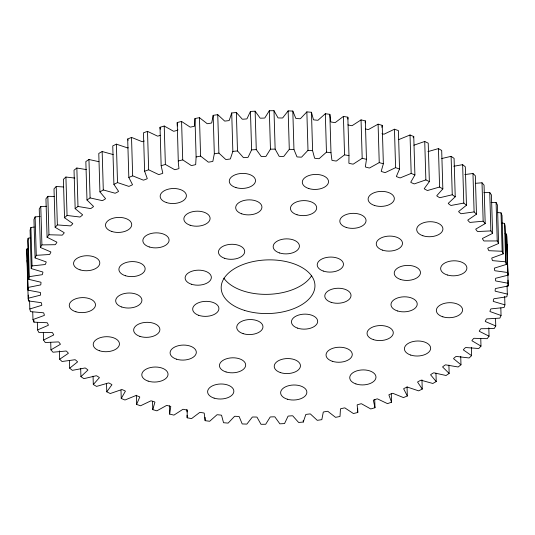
<?xml version="1.0" encoding="UTF-8"?>
<svg xmlns="http://www.w3.org/2000/svg" width="535" height="535" viewBox="0 0 535 535"><rect width="100%" height="100%" fill="white"/><g stroke="black" fill="none" stroke-linecap="round" stroke-linejoin="round"><path stroke-width="0.8" d="M348.004 119.131L347.837 117.198L343.416 116.409L335.766 122.187A0.923 0.528 -1.7 0 1 334.616 122.562L331.366 122.06A0.923 0.528 -1.7 0 1 330.744 121.418L329.848 114.323L325.32 113.734L318.459 119.827A0.923 0.528 -1.7 0 1 317.362 120.248L314.045 119.9A0.923 0.528 -1.7 0 1 313.336 119.285L311.464 112.276L306.856 111.895L300.837 118.255A0.923 0.528 -1.7 0 1 299.801 118.723L296.43 118.523A0.923 0.528 -1.7 0 1 295.641 117.947L292.812 111.059L288.151 110.892L283.008 117.486A0.923 0.528 -1.7 0 1 282.032 118.001L278.635 117.954A0.923 0.528 -1.7 0 1 277.772 117.419L273.994 110.698L269.312 110.738L265.079 117.526A0.923 0.528 -1.7 0 1 264.17 118.081L260.772 118.188A0.923 0.528 -1.7 0 1 259.829 117.693L255.135 111.18L250.46 111.427L247.157 118.369A0.923 0.528 -1.7 0 1 246.327 118.964L242.943 119.218A0.923 0.528 -1.7 0 1 241.934 118.77L236.35 112.51L231.715 112.965L229.361 120.014A0.923 0.528 -1.7 0 1 228.612 120.642L225.262 121.05A0.923 0.528 -1.7 0 1 224.192 120.649L217.752 114.671L213.177 115.339L211.793 122.455A0.923 0.528 -1.7 0 1 211.131 123.103L207.841 123.665A0.923 0.528 -1.7 0 1 206.717 123.311L199.455 117.66L194.981 118.529L194.566 125.665A0.923 0.528 -1.7 0 1 193.991 126.34L190.781 127.042A0.923 0.528 -1.7 0 1 189.611 126.748L181.579 121.458L177.219 122.522L177.359 125.932M177.219 122.522L178.329 162.887L178.924 168.064A0.923 0.528 -1.7 0 1 178.449 168.766L175.333 169.608A0.923 0.528 -1.7 0 1 174.122 169.361L165.368 164.466L161.155 165.716L162.694 172.765A0.923 0.528 -1.7 0 1 162.312 173.48L159.316 174.457A0.923 0.528 -1.7 0 1 158.066 174.27L148.65 169.796L144.611 171.227L147.118 178.162A0.923 0.528 -1.7 0 1 146.831 178.897L143.968 180.001A0.923 0.528 -1.7 0 1 142.698 179.874L132.667 175.848L128.828 177.453L132.279 184.234A0.923 0.528 -1.7 0 1 132.098 184.976L129.383 186.207A0.923 0.528 -1.7 0 1 128.099 186.133L117.519 182.582L113.901 184.354L118.282 190.941A0.923 0.528 -1.7 0 1 118.202 191.684L115.66 193.028A0.923 0.528 -1.7 0 1 114.363 193.015L103.295 189.958L99.925 191.878L105.208 198.231A0.923 0.528 -1.7 0 1 105.228 198.973L102.874 200.424A0.923 0.528 -1.7 0 1 101.57 200.471L90.094 197.93L86.984 199.996L93.137 206.069A0.923 0.528 -1.7 0 1 93.257 206.811L91.104 208.356A0.923 0.528 -1.7 0 1 89.806 208.456L77.99 206.45L75.161 208.643L82.149 214.408A0.923 0.528 -1.7 0 1 82.37 215.137L80.424 216.769A0.923 0.528 -1.7 0 1 79.147 216.929L67.056 215.465L64.528 217.772L72.299 223.189A0.923 0.528 -1.7 0 1 72.626 223.904L70.908 225.616A0.923 0.528 -1.7 0 1 69.65 225.83L57.359 224.921L55.152 227.328L63.665 232.364A0.923 0.528 -1.7 0 1 64.086 233.059L62.602 234.838A0.923 0.528 -1.7 0 1 61.371 235.112L48.959 234.751L47.087 237.246L56.282 241.873A0.923 0.528 -1.7 0 1 56.797 242.542L55.56 244.381A0.923 0.528 -1.7 0 1 54.369 244.709L41.917 244.91L40.386 247.471L50.21 251.657A0.923 0.528 -1.7 0 1 50.818 252.299L49.835 254.185A0.923 0.528 -1.7 0 1 48.692 254.56L36.266 255.322L35.083 257.937L45.482 261.655A0.923 0.528 -1.7 0 1 46.177 262.27L45.448 264.19A0.923 0.528 -1.7 0 1 44.358 264.611L32.047 265.928L31.224 268.583L42.125 271.813A0.923 0.528 -1.7 0 1 42.907 272.395L42.439 274.328A0.923 0.528 -1.7 0 1 41.409 274.803L29.278 276.669L28.816 279.344L40.165 282.059A0.923 0.528 -1.7 0 1 41.021 282.6L40.82 284.546A0.923 0.528 -1.7 0 1 39.851 285.068L27.98 287.462L27.894 290.144L39.603 292.337A0.923 0.528 -1.7 0 1 40.54 292.839L40.6 294.778A0.923 0.528 -1.7 0 1 39.704 295.34L28.168 298.256L28.442 300.924L40.453 302.576A0.923 0.528 -1.7 0 1 41.456 303.031L41.79 304.963A0.923 0.528 -1.7 0 1 40.968 305.559L29.833 308.976L30.475 311.617L42.706 312.721A0.923 0.528 -1.7 0 1 43.77 313.129L44.365 315.035A0.923 0.528 -1.7 0 1 43.629 315.663L32.969 319.562L33.972 322.157L46.351 322.705A0.923 0.528 -1.7 0 1 47.468 323.066L48.324 324.932A0.923 0.528 -1.7 0 1 47.675 325.588L37.55 329.941L38.908 332.482L51.36 332.469A0.923 0.528 -1.7 0 1 52.524 332.77L53.64 334.589A0.923 0.528 -1.7 0 1 53.079 335.271L43.556 340.059L45.261 342.52L57.706 341.945A0.923 0.528 -1.7 0 1 58.91 342.199L60.274 343.952A0.923 0.528 -1.7 0 1 59.806 344.66L50.945 349.843L52.985 352.217L65.344 351.087A0.923 0.528 -1.7 0 1 66.587 351.281L68.192 352.966A0.923 0.528 -1.7 0 1 67.818 353.688L59.673 359.246L62.04 361.506L74.238 359.828A0.923 0.528 -1.7 0 1 75.509 359.968L77.341 361.566A0.923 0.528 -1.7 0 1 77.067 362.302L69.684 368.194L72.359 370.34L84.323 368.12A0.923 0.528 -1.7 0 1 85.613 368.2L87.666 369.712A0.923 0.528 -1.7 0 1 87.493 370.454L80.919 376.64L83.888 378.653L95.544 375.911A0.923 0.528 -1.7 0 1 96.842 375.931L99.102 377.342A0.923 0.528 -1.7 0 1 99.029 378.084L93.311 384.531L96.554 386.404L107.829 383.147A0.923 0.528 -1.7 0 1 109.133 383.113L111.581 384.411A0.923 0.528 -1.7 0 1 111.614 385.16L106.773 391.821L110.27 393.533L121.104 389.794A0.923 0.528 -1.7 0 1 122.395 389.701L125.023 390.884A0.923 0.528 -1.7 0 1 125.157 391.62L121.238 398.468L124.969 400.006L135.281 395.806A0.923 0.528 -1.7 0 1 136.559 395.653L139.347 396.709A0.923 0.528 -1.7 0 1 139.588 397.438L136.599 404.42L140.544 405.784L150.275 401.143A0.923 0.528 -1.7 0 1 151.539 400.929L154.468 401.859A0.923 0.528 -1.7 0 1 154.802 402.567L152.776 409.649L156.909 410.827L165.997 405.771A0.923 0.528 -1.7 0 1 167.228 405.51L170.29 406.299A0.923 0.528 -1.7 0 1 170.718 406.988L169.669 414.117L173.955 415.106L182.355 409.67A0.923 0.528 -1.7 0 1 183.545 409.355L186.715 409.997A0.923 0.528 -1.7 0 1 187.237 410.666L187.163 417.802L191.583 418.591L199.234 412.813A0.923 0.528 -1.7 0 1 200.384 412.438L203.634 412.94A0.923 0.528 -1.7 0 1 204.256 413.582L205.152 420.677L209.68 421.266L216.541 415.173A0.923 0.528 -1.7 0 1 217.638 414.752L220.955 415.1A0.923 0.528 -1.7 0 1 221.664 415.715L223.536 422.724L228.144 423.105L234.163 416.745A0.923 0.528 -1.7 0 1 235.199 416.277L238.57 416.477A0.923 0.528 -1.7 0 1 239.359 417.053L242.188 423.941L246.849 424.108L251.992 417.514A0.923 0.528 -1.7 0 1 252.968 416.999L256.365 417.046A0.923 0.528 -1.7 0 1 257.228 417.581L261.006 424.302L265.688 424.262L269.921 417.474A0.923 0.528 -1.7 0 1 270.83 416.919L274.228 416.812A0.923 0.528 -1.7 0 1 275.171 417.307L279.865 423.82L284.54 423.573L287.843 416.631A0.923 0.528 -1.7 0 1 288.673 416.036L292.056 415.782A0.923 0.528 -1.7 0 1 293.066 416.23L298.65 422.489L303.285 422.035L305.639 414.986A0.923 0.528 -1.7 0 1 306.388 414.358L309.738 413.95A0.923 0.528 -1.7 0 1 310.808 414.351L317.248 420.329L321.823 419.661L323.207 412.545A0.923 0.528 -1.7 0 1 323.869 411.896L327.159 411.335A0.923 0.528 -1.7 0 1 328.283 411.689L335.545 417.34L340.019 416.471L340.434 409.335A0.923 0.528 -1.7 0 1 341.009 408.66L344.219 407.958A0.923 0.528 -1.7 0 1 345.389 408.252L353.421 413.542L357.781 412.478L357.213 405.369A0.923 0.528 -1.7 0 1 357.694 404.667L360.811 403.825A0.923 0.528 -1.7 0 1 362.021 404.072L370.775 408.967L374.981 407.717L374.734 399.357M28.422 248.655L26.844 249.029L26.75 251.711L28.168 298.256M507.019 247.538L507.106 244.856L508.156 285.971L496.286 288.365A0.923 0.528 -1.7 0 0 495.316 288.88L495.122 290.833A0.923 0.528 -1.7 0 0 495.978 291.374L507.32 294.089L506.866 296.764L494.735 298.63A0.923 0.528 -1.7 0 0 493.698 299.105L493.237 301.038A0.923 0.528 -1.7 0 0 494.012 301.62L504.92 304.85L504.097 307.505L491.785 308.815A0.923 0.528 -1.7 0 0 490.689 309.243L489.96 311.163A0.923 0.528 -1.7 0 0 490.655 311.778L501.054 315.489L499.877 318.111L487.452 318.873A0.923 0.528 -1.7 0 0 486.308 319.248L485.319 321.127A0.923 0.528 -1.7 0 0 485.927 321.776L495.758 325.962L494.226 328.523L481.767 328.724A0.923 0.528 -1.7 0 0 480.577 329.052L479.34 330.891A0.923 0.528 -1.7 0 0 479.855 331.56L489.057 336.187L487.178 338.675L474.766 338.321A0.923 0.528 -1.7 0 0 473.542 338.595L472.057 340.374A0.923 0.528 -1.7 0 0 472.479 341.069L480.992 346.105L478.785 348.512L466.493 347.596A0.923 0.528 -1.7 0 0 465.236 347.817L463.517 349.529A0.923 0.528 -1.7 0 0 463.838 350.244L471.609 355.661L469.088 357.968L456.997 356.504A0.923 0.528 -1.7 0 0 455.713 356.664L453.774 358.296A0.923 0.528 -1.7 0 0 453.994 359.025L460.976 364.79L458.154 366.983L446.33 364.97A0.923 0.528 -1.7 0 0 445.04 365.077L442.88 366.622A0.923 0.528 -1.7 0 0 443 367.364L449.153 373.437L446.05 375.503L434.567 372.962A0.923 0.528 -1.7 0 0 433.27 373.009L430.916 374.46A0.923 0.528 -1.7 0 0 430.929 375.202L436.219 381.555L432.842 383.475L421.781 380.418A0.923 0.528 -1.7 0 0 420.483 380.405L417.942 381.749A0.923 0.528 -1.7 0 0 417.855 382.492L422.242 389.079L418.624 390.851L408.044 387.3A0.923 0.528 -1.7 0 0 406.754 387.226L404.045 388.457A0.923 0.528 -1.7 0 0 403.858 389.199L407.316 395.98L403.477 397.585L393.446 393.559A0.923 0.528 -1.7 0 0 392.175 393.432L389.313 394.536A0.923 0.528 -1.7 0 0 389.025 395.265L391.533 402.2L387.494 403.637L378.071 399.163A0.923 0.528 -1.7 0 0 376.827 398.976L373.825 399.953A0.923 0.528 -1.7 0 0 373.443 400.668L374.981 407.717M365.238 122.823L365.331 120.883L361.045 119.893L352.645 125.33A0.923 0.528 -1.7 0 1 351.455 125.645L348.285 125.003A0.923 0.528 -1.7 0 1 347.904 124.849M365.331 120.883L366.475 159.316L365.418 166.445A0.923 0.528 -1.7 0 0 365.853 167.134L368.909 167.923A0.923 0.528 -1.7 0 0 370.14 167.656L379.235 162.607L383.361 163.784L381.335 170.859A0.923 0.528 -1.7 0 0 381.669 171.575L384.605 172.497A0.923 0.528 -1.7 0 0 385.862 172.29L395.599 167.649L399.538 169.013L396.555 175.995A0.923 0.528 -1.7 0 0 396.789 176.724L399.578 177.78A0.923 0.528 -1.7 0 0 400.862 177.627L411.174 173.42L414.906 174.965L410.98 181.813A0.923 0.528 -1.7 0 0 411.114 182.549L413.742 183.732A0.923 0.528 -1.7 0 0 415.04 183.639L425.867 179.9L429.364 181.606L424.529 188.273A0.923 0.528 -1.7 0 0 424.563 189.022L427.01 190.32A0.923 0.528 -1.7 0 0 428.308 190.279L439.589 187.029L442.833 188.902L437.108 195.349A0.923 0.528 -1.7 0 0 437.041 196.091L439.295 197.502A0.923 0.528 -1.7 0 0 440.593 197.522L452.256 194.78L455.225 196.793L448.651 202.979A0.923 0.528 -1.7 0 0 448.477 203.721L450.53 205.233A0.923 0.528 -1.7 0 0 451.814 205.313L463.785 203.093L466.46 205.239L459.07 211.131A0.923 0.528 -1.7 0 0 458.803 211.86L460.635 213.465A0.923 0.528 -1.7 0 0 461.899 213.605L474.104 211.927L476.471 214.187L468.319 219.745A0.923 0.528 -1.7 0 0 467.951 220.467L469.549 222.152A0.923 0.528 -1.7 0 0 470.793 222.346L483.152 221.216L485.198 223.59L476.337 228.773A0.923 0.528 -1.7 0 0 475.869 229.475L477.227 231.234A0.923 0.528 -1.7 0 0 478.437 231.488L490.883 230.913L492.588 233.374L483.065 238.162A0.923 0.528 -1.7 0 0 482.503 238.844L483.613 240.656A0.923 0.528 -1.7 0 0 484.784 240.964L497.229 240.951L498.593 243.485L488.468 247.845A0.923 0.528 -1.7 0 0 487.813 248.501L488.676 250.367A0.923 0.528 -1.7 0 0 489.792 250.728L502.171 251.276L503.174 253.871L492.514 257.77A0.923 0.528 -1.7 0 0 491.772 258.398L492.374 260.304A0.923 0.528 -1.7 0 0 493.437 260.712L505.669 261.816L506.304 264.457L495.176 267.875A0.923 0.528 -1.7 0 0 494.353 268.47L494.688 270.396A0.923 0.528 -1.7 0 0 495.691 270.85L507.695 272.509L507.969 275.177L496.433 278.093A0.923 0.528 -1.7 0 0 495.537 278.648L495.604 280.594A0.923 0.528 -1.7 0 0 496.54 281.096L508.25 283.289M194.981 118.529L196.118 156.962L195.71 164.098A0.923 0.528 -1.7 0 1 195.135 164.773L191.925 165.475A0.923 0.528 -1.7 0 1 190.748 165.181L182.723 159.885L178.362 160.948M30.569 237.781L28.134 238.236L27.68 240.91L28.816 279.344M381.856 127.283L382.224 125.35L378.091 124.173L369.003 129.229A0.923 0.528 -1.7 0 1 367.772 129.49L365.479 128.902M213.177 115.339L214.321 153.772L212.93 160.881A0.923 0.528 -1.7 0 1 212.268 161.537L208.978 162.092A0.923 0.528 -1.7 0 1 207.854 161.744L200.598 156.093L196.118 156.962M34.213 227.034L30.903 227.495L30.08 230.15L31.224 268.583M231.715 112.965L232.852 151.398L230.498 158.447A0.923 0.528 -1.7 0 1 229.749 159.069L226.405 159.483A0.923 0.528 -1.7 0 1 225.335 159.082L218.895 153.104L214.321 153.772M40.125 216.494L35.123 216.889L33.946 219.51L35.083 257.937M413.174 137.789L413.762 136.532L410.031 134.994L399.719 139.194A0.923 0.528 -1.7 0 1 398.441 139.347M250.46 111.427L251.604 149.86L248.3 156.802A0.923 0.528 -1.7 0 1 247.464 157.39L244.087 157.651A0.923 0.528 -1.7 0 1 243.077 157.203L237.486 150.937L236.35 112.51M46.632 206.303L40.774 206.477L39.242 209.038L40.386 247.471M269.312 110.738L270.456 149.171L266.216 155.959A0.923 0.528 -1.7 0 1 265.313 156.514L261.909 156.615A0.923 0.528 -1.7 0 1 260.973 156.12L256.278 149.613L255.135 111.18M54.483 196.445L47.822 196.325L45.943 198.813L47.087 237.246M288.151 110.892L289.295 149.325L284.145 155.919A0.923 0.528 -1.7 0 1 283.169 156.434L279.778 156.387A0.923 0.528 -1.7 0 1 278.909 155.845L275.137 149.131L273.994 110.698M63.638 186.983L56.215 186.488L54.008 188.895L55.152 227.328M366.475 159.316L362.188 158.327L353.789 163.763A0.923 0.528 -1.7 0 1 352.592 164.078L349.429 163.436A0.923 0.528 -1.7 0 1 348.9 162.767L348.981 155.631L344.56 154.842L336.91 160.62A0.923 0.528 -1.7 0 1 335.759 160.995L332.502 160.493A0.923 0.528 -1.7 0 1 331.887 159.851L330.984 152.756L326.457 152.167L319.602 158.26A0.923 0.528 -1.7 0 1 318.506 158.681L315.182 158.327A0.923 0.528 -1.7 0 1 314.48 157.718L312.607 150.703L307.999 150.328L301.981 156.688A0.923 0.528 -1.7 0 1 300.938 157.156L297.574 156.956A0.923 0.528 -1.7 0 1 296.785 156.38L293.949 149.492L292.812 111.059M74.813 178.075L65.912 177.031L63.391 179.339L64.528 217.772M86.336 169.602L76.846 168.017L74.024 170.21L75.161 208.643M98.921 161.684L88.95 159.497L85.847 161.563L86.984 199.996M113.219 154.582L102.158 151.525L98.781 153.445L99.925 191.878M128.246 147.774A0.923 0.528 -1.7 0 1 126.956 147.7L116.376 144.149L112.758 145.921L113.901 184.354M399.538 169.013L398.401 130.58L394.455 129.216L384.725 133.857A0.923 0.528 -1.7 0 1 383.461 134.071L381.997 133.603M128.828 177.453L127.684 139.02L131.523 137.415L141.554 141.441A0.923 0.528 -1.7 0 0 142.825 141.568L144.256 141.019M413.896 145.206L424.73 141.467L428.227 143.179L429.364 181.606M160.42 135.295L158.173 136.024A0.923 0.528 -1.7 0 1 156.929 135.837L147.506 131.363L143.467 132.8L144.611 171.227M427.913 151.626L438.446 148.596L441.689 150.469L442.833 188.902M161.155 165.716L160.018 127.283L164.225 126.033L172.979 130.928A0.923 0.528 -1.7 0 0 174.189 131.175L177.306 130.333A0.923 0.528 -1.7 0 0 177.787 129.63M441.756 158.52L451.112 156.347L454.081 158.36L455.225 196.793M453.827 166.258L462.641 164.66L465.316 166.806L466.46 205.239M464.788 174.571L472.96 173.494L475.327 175.754L476.471 214.187M475.374 183.324L482.015 182.783L484.055 185.157L485.198 223.59M232.852 151.398L237.486 150.937M483.887 192.674L489.739 192.48L491.444 194.941L492.588 233.374M251.604 149.86L256.278 149.613M491.07 202.437L496.092 202.518L497.45 205.059L498.593 243.485M270.456 149.171L275.137 149.131M289.295 149.325L293.949 149.492M497.697 212.582L501.027 212.843L502.031 215.438L503.174 253.871M502.064 223.075L504.525 223.383L505.167 226.024L506.304 264.457M504.953 233.795L506.558 234.076L506.832 236.744L507.969 275.177M127.684 139.02L128.193 140.27M160.018 127.283L160.246 129.209M27.098 260.491L27.305 262.491M506.558 234.076L507.835 275.11M507.982 280.119L508.156 285.971M507.073 285.737L507.32 294.089M504.525 223.383L505.669 261.816M504.672 296.49L504.92 304.85M501.027 212.843L502.171 251.276M500.834 307.973L501.054 315.489M496.092 202.518L497.229 240.951M495.537 318.439L495.758 325.962M489.739 192.48L490.883 230.913M488.809 327.828L489.057 336.187M482.015 182.783L483.152 221.216M480.764 338.588L480.992 346.105M472.96 173.494L474.104 211.927M471.362 347.309L471.609 355.661M462.641 164.66L463.785 203.093M460.729 356.437L460.976 364.79M451.112 156.347L452.256 194.78M448.905 365.084L449.153 373.437M438.446 148.596L439.589 187.029M435.971 373.196L436.219 381.555M424.73 141.467L425.867 179.9M421.968 379.89L422.242 389.079M413.762 136.532L414.906 174.965M410.031 134.994L411.174 173.42M407.041 386.792L407.316 395.98M394.455 129.216L395.599 167.649M391.286 393.847L391.533 402.2M382.224 125.35L383.361 163.784M378.091 124.173L379.235 162.607M361.045 119.893L362.188 158.327M357.654 408.305L357.781 412.478M347.837 117.198L348.981 155.631M343.416 116.409L344.56 154.842M329.848 114.323L330.984 152.756M325.32 113.734L326.457 152.167M311.464 112.276L312.607 150.703M306.856 111.895L307.999 150.328M303.238 420.363L303.285 422.035M217.752 114.671L218.895 153.104M199.455 117.66L200.598 156.093M205.052 417.333L205.152 420.677M181.579 121.458L182.723 159.885M186.916 409.449L186.989 411.95M187.083 415.294L187.163 417.802M164.225 126.033L165.368 164.466M169.421 405.764L169.669 414.117M147.506 131.363L148.65 169.796M152.529 401.29L152.776 409.649M131.523 137.415L132.667 175.848M136.331 395.231L136.599 404.42M116.376 144.149L117.519 182.582M120.99 390.109L121.238 398.468M102.158 151.525L103.295 189.958M106.525 383.468L106.773 391.821M88.95 159.497L90.094 197.93M93.057 376.179L93.311 384.531M76.846 168.017L77.99 206.45M80.671 368.287L80.919 376.64M65.912 177.031L67.056 215.465M69.463 360.67L69.684 368.194M56.215 186.488L57.359 224.921M59.425 350.886L59.673 359.246M47.822 196.325L48.959 234.751M50.718 342.326L50.945 349.843M40.774 206.477L41.917 244.91M43.335 332.543L43.556 340.059M35.123 216.889L36.266 255.322M37.33 322.424L37.55 329.941M33.919 320.485L33.972 322.157M30.903 227.495L32.047 265.928M32.742 312.045L32.969 319.562M28.134 238.236L29.278 276.669M29.585 300.623L29.833 308.976M26.844 249.029L28.094 289.228M28.268 295.079L28.442 300.924M311.718 275.545A46.899 26.83 -1.7 0 1 268.296 294.324A46.899 26.83 -1.7 0 1 223.837 278.153M447.34 274.99A13.128 7.51 -1.7 0 0 466.894 267.961A13.128 7.51 -1.7 0 0 447.073 261.983A13.128 7.51 -1.7 0 0 447.34 274.99M422.851 235.734A13.128 7.51 -1.7 0 0 442.92 229.227A13.128 7.51 -1.7 0 0 423.653 222.714A13.128 7.51 -1.7 0 0 422.851 235.734M374.44 205.453A13.128 7.51 -1.7 0 0 394.342 198.779A13.128 7.51 -1.7 0 0 374.888 192.439A13.128 7.51 -1.7 0 0 374.44 205.453M308.802 188.554A13.128 7.51 -1.7 0 0 328.53 181.693A13.128 7.51 -1.7 0 0 308.896 175.54A13.128 7.51 -1.7 0 0 308.802 188.554M235.962 187.598A13.128 7.51 -1.7 0 0 255.516 180.569A13.128 7.51 -1.7 0 0 235.701 174.591A13.128 7.51 -1.7 0 0 235.962 187.598M166.325 202.524A13.128 7.51 -1.7 0 0 186.394 196.017A13.128 7.51 -1.7 0 0 167.127 189.504A13.128 7.51 -1.7 0 0 166.325 202.524M111.822 231.488A13.128 7.51 -1.7 0 0 131.724 224.807A13.128 7.51 -1.7 0 0 112.27 218.467A13.128 7.51 -1.7 0 0 111.822 231.488M80.076 269.861A13.128 7.51 -1.7 0 0 99.804 262.999A13.128 7.51 -1.7 0 0 80.163 256.847A13.128 7.51 -1.7 0 0 80.076 269.861M75.943 311.798A13.128 7.51 -1.7 0 0 95.491 304.769A13.128 7.51 -1.7 0 0 75.676 298.798A13.128 7.51 -1.7 0 0 75.943 311.798M99.376 350.719A13.128 7.51 -1.7 0 0 119.445 344.212A13.128 7.51 -1.7 0 0 100.179 337.699A13.128 7.51 -1.7 0 0 99.376 350.719M148.135 381.107A13.128 7.51 -1.7 0 0 168.037 374.426A13.128 7.51 -1.7 0 0 148.583 368.087A13.128 7.51 -1.7 0 0 148.135 381.107M214.12 398.127A13.128 7.51 -1.7 0 0 233.855 391.272A13.128 7.51 -1.7 0 0 214.214 385.113A13.128 7.51 -1.7 0 0 214.12 398.127M287.322 399.19A13.128 7.51 -1.7 0 0 306.869 392.162A13.128 7.51 -1.7 0 0 287.054 386.183A13.128 7.51 -1.7 0 0 287.322 399.19M355.902 383.923A13.128 7.51 -1.7 0 0 375.971 377.422A13.128 7.51 -1.7 0 0 356.705 370.902A13.128 7.51 -1.7 0 0 355.902 383.923M410.753 355.079A13.128 7.51 -1.7 0 0 430.655 348.399A13.128 7.51 -1.7 0 0 411.201 342.059A13.128 7.51 -1.7 0 0 410.753 355.079M400.3 279.39A13.128 7.51 -1.7 0 0 420.457 272.97A13.128 7.51 -1.7 0 0 401.277 266.37A13.128 7.51 -1.7 0 0 400.3 279.39M382.505 250.133A13.128 7.51 -1.7 0 0 402.494 243.539A13.128 7.51 -1.7 0 0 383.12 237.119A13.128 7.51 -1.7 0 0 382.505 250.133M346.245 227.442A13.128 7.51 -1.7 0 0 366.054 220.674A13.128 7.51 -1.7 0 0 346.506 214.428A13.128 7.51 -1.7 0 0 346.245 227.442M297.065 214.776A13.128 7.51 -1.7 0 0 316.7 207.834A13.128 7.51 -1.7 0 0 296.965 201.769A13.128 7.51 -1.7 0 0 297.065 214.776M241.766 213.846A13.128 7.51 -1.7 0 0 261.923 207.426A13.128 7.51 -1.7 0 0 242.743 200.826A13.128 7.51 -1.7 0 0 241.766 213.846M190.112 225.228A13.128 7.51 -1.7 0 0 210.095 218.634A13.128 7.51 -1.7 0 0 190.727 212.208A13.128 7.51 -1.7 0 0 190.112 225.228M149.278 246.963A13.128 7.51 -1.7 0 0 169.093 240.195A13.128 7.51 -1.7 0 0 149.539 233.949A13.128 7.51 -1.7 0 0 149.278 246.963M125.511 275.759A13.128 7.51 -1.7 0 0 145.152 268.811A13.128 7.51 -1.7 0 0 125.417 262.745A13.128 7.51 -1.7 0 0 125.511 275.759M121.753 307.003A13.128 7.51 -1.7 0 0 141.909 300.583A13.128 7.51 -1.7 0 0 122.729 293.983A13.128 7.51 -1.7 0 0 121.753 307.003M139.902 336.375A13.128 7.51 -1.7 0 0 159.885 329.781A13.128 7.51 -1.7 0 0 140.518 323.354A13.128 7.51 -1.7 0 0 139.902 336.375M176.517 359.179A13.128 7.51 -1.7 0 0 196.325 352.411A13.128 7.51 -1.7 0 0 176.777 346.165A13.128 7.51 -1.7 0 0 176.517 359.179M226.051 371.959A13.128 7.51 -1.7 0 0 245.685 365.01A13.128 7.51 -1.7 0 0 225.957 358.952A13.128 7.51 -1.7 0 0 226.051 371.959M280.286 372.541A13.128 7.51 -1.7 0 0 300.443 366.127A13.128 7.51 -1.7 0 0 281.263 359.527A13.128 7.51 -1.7 0 0 280.286 372.541M332.295 361.279A13.128 7.51 -1.7 0 0 352.277 354.685A13.128 7.51 -1.7 0 0 332.91 348.258A13.128 7.51 -1.7 0 0 332.295 361.279M373.477 339.658A13.128 7.51 -1.7 0 0 393.292 332.884A13.128 7.51 -1.7 0 0 373.738 326.644A13.128 7.51 -1.7 0 0 373.477 339.658M323.267 271.051A13.128 7.51 -1.7 0 0 343.45 264.664A13.128 7.51 -1.7 0 0 324.304 258.03A13.128 7.51 -1.7 0 0 323.267 271.051M279.571 252.961A13.128 7.51 -1.7 0 0 299.419 246.22A13.128 7.51 -1.7 0 0 279.899 239.941A13.128 7.51 -1.7 0 0 279.571 252.961M224.506 258.265A13.128 7.51 -1.7 0 0 244.689 251.878A13.128 7.51 -1.7 0 0 225.543 245.244A13.128 7.51 -1.7 0 0 224.506 258.265M191.51 284.259A13.128 7.51 -1.7 0 0 211.358 277.518A13.128 7.51 -1.7 0 0 191.838 271.245A13.128 7.51 -1.7 0 0 191.51 284.259M198.726 315.322A13.128 7.51 -1.7 0 0 218.909 308.929A13.128 7.51 -1.7 0 0 199.762 302.302A13.128 7.51 -1.7 0 0 198.726 315.322M243.124 333.646A13.128 7.51 -1.7 0 0 262.966 326.905A13.128 7.51 -1.7 0 0 243.445 320.625A13.128 7.51 -1.7 0 0 243.124 333.646M297.493 328.102A13.128 7.51 -1.7 0 0 317.67 321.716A13.128 7.51 -1.7 0 0 298.53 315.088A13.128 7.51 -1.7 0 0 297.493 328.102M442.853 316.82A13.128 7.51 -1.7 0 0 462.581 309.966A13.128 7.51 -1.7 0 0 442.947 303.806A13.128 7.51 -1.7 0 0 442.853 316.82M397.599 310.982A13.128 7.51 -1.7 0 0 417.233 304.034A13.128 7.51 -1.7 0 0 397.505 297.968A13.128 7.51 -1.7 0 0 397.599 310.982M331.185 302.342A13.128 7.51 -1.7 0 0 351.027 295.601A13.128 7.51 -1.7 0 0 331.506 289.328A13.128 7.51 -1.7 0 0 331.185 302.342M244.468 310.38A46.899 26.83 -1.7 0 0 314.954 285.884A46.899 26.83 -1.7 0 0 244.789 263.882A46.899 26.83 -1.7 0 0 244.468 310.38"/></g></svg>
